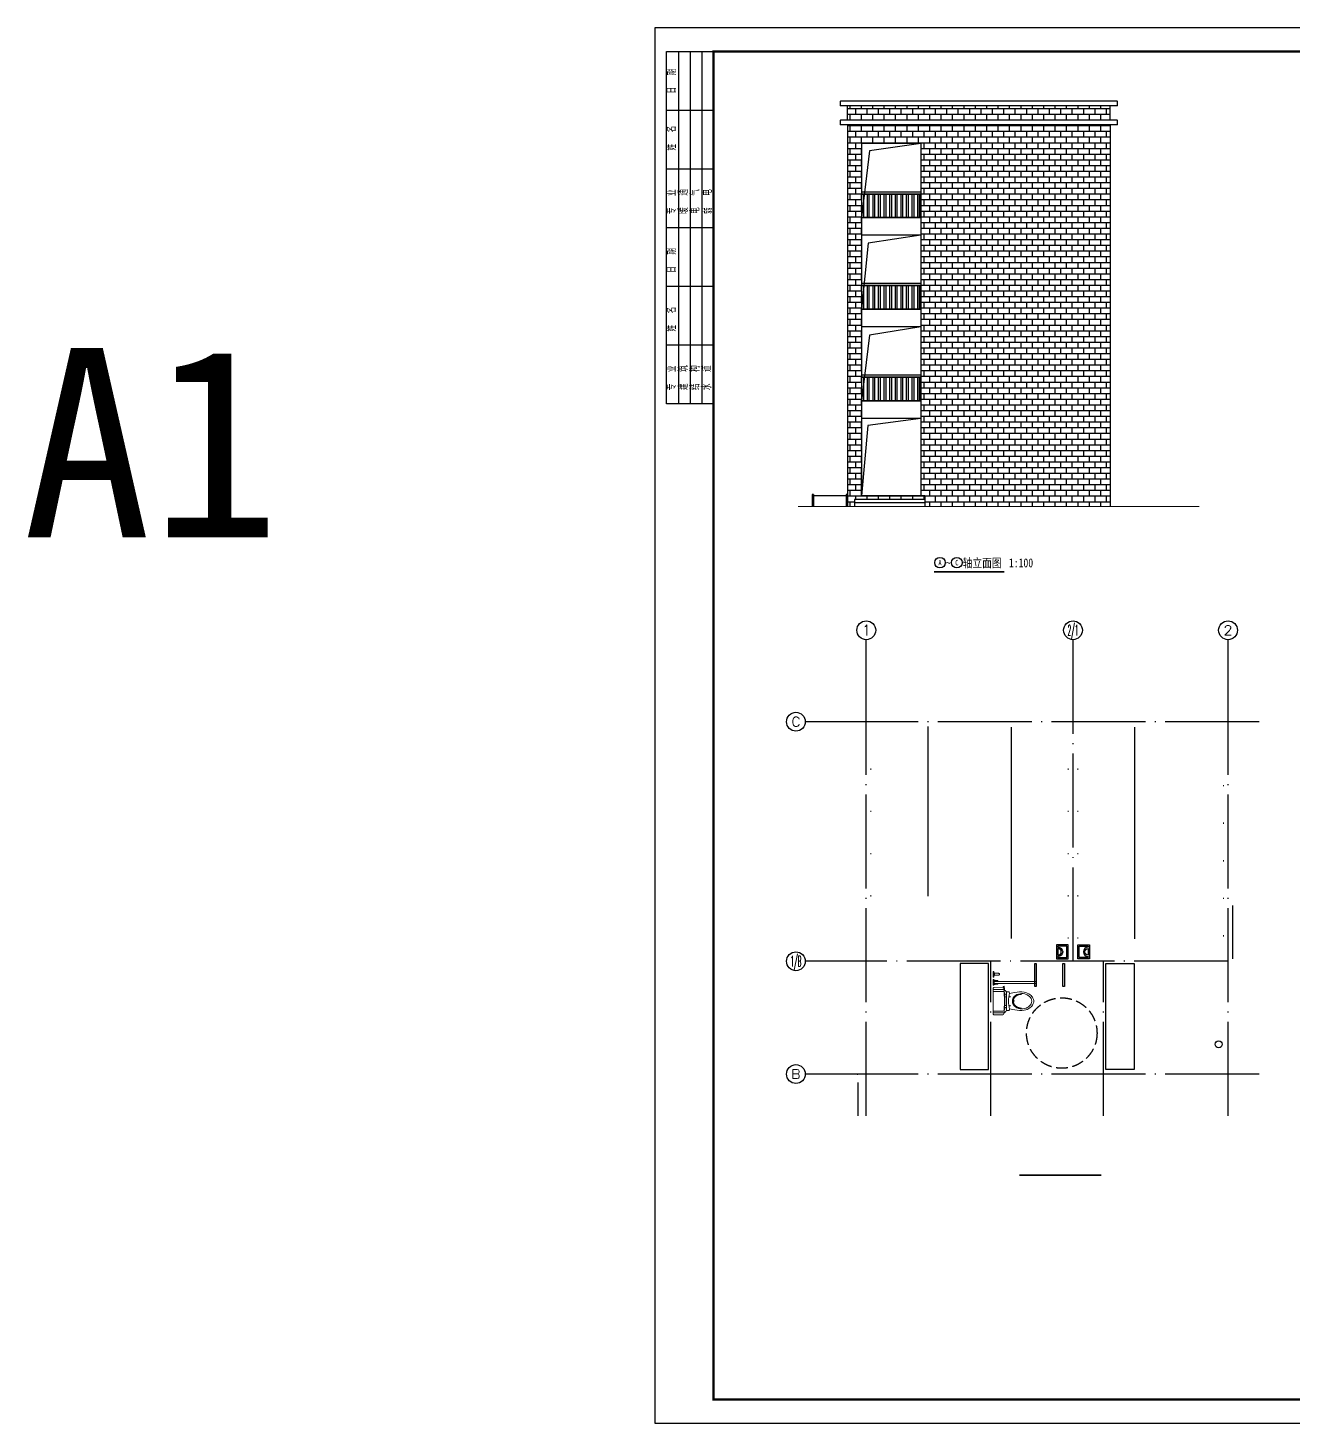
# Model space of a CAD drawing. Extents: x 28773 to 175644, y 7355 to 486294.
# Drawn here: x 43852 to 97714, y 7355 to 66755 of the extents above; entities that cross this region are included whole.
import ezdxf
from ezdxf.enums import TextEntityAlignment as Align

# ---------------------------------------------------------------- set-up
doc = ezdxf.new("R2010")
doc.units = 0
doc.header["$LTSCALE"] = 1000
doc.header["$MEASUREMENT"] = 0
doc.linetypes.add('DASH', pattern=[0.35, 0.25, -0.1])
doc.linetypes.add('DOTE', pattern=[2.42, 2, -0.2, 0.02, -0.2])
for name, color, linetype in [('AXIS', 3, 'Continuous'), ('AXIS_TEXT', 7, 'Continuous'), ('DIM_SYMB', 3, 'Continuous'), ('DOTE', 1, 'DOTE'), ('LVTRY', 6, 'Continuous'), ('PUB_TEXT', 7, 'Continuous'), ('STAIR', 3, 'Continuous'), ('TWT_TITLE', 7, 'Continuous'), ('WALL', 2, 'Continuous'), ('布置', 165, 'Continuous')]:
    doc.layers.add(name, color=color, linetype=linetype)
doc.layers.add('hatch', color=8, linetype='Continuous', lineweight=13)
doc.styles.add('-宋体', font='', dxfattribs={"width": 0.8})
doc.styles.add('_TCH_AXIS', font='complex_.ttf', dxfattribs={"bigfont": 'GBCBIG'})
doc.styles.add('_TCH_DYN', font='')
doc.styles.add('COMPLEX', font='COMPLEX')
doc.styles.get("Standard").update_dxf_attribs({"font": 'gbenor.shx', "bigfont": 'gbcbig.shx'})
doc.styles.get('-宋体').set_extended_font_data('SimSun')
doc.styles.get('_TCH_DYN').set_extended_font_data('SimSun')

# ---------------------------------------------------------------- blocks, each defined once
blk = doc.blocks.new('$titleblk$00000094')
for p, q in [((-150, 20), (0, 20)), ((-150, 0), (-150, 20)), ((-125, 20), (-125, 0)), ((-100, 20), (-100, 0)), ((-75, 20), (-75, 0)), ((-50, 20), (-50, 0)), ((-25, 20), (-25, 0)), ((0, 20), (0, 0)), ((0, 15), (-150, 15)), ((0, 10), (-150, 10)), ((0, 5), (-150, 5))]:
    blk.add_line(p, q)
at = {"width": 0.8}
for s, p in [(' 专   业', (-145.93, 16)), (' 姓   名', (-120.93, 16)), (' 日   期', (-95.93, 16)), (' 专   业', (-70.93, 16)), (' 姓   名', (-43.85, 16)), (' 日   期', (-19.57, 16)), ('建   筑', (-144.19, 11)), ('暖   通', (-69.19, 11)), ('结   构', (-144.19, 6)), ('电   气', (-69.19, 6)), ('水   道', (-144.19, 1)), ('弱   电', (-69.19, 0.73))]:
    blk.add_text(s, height=3.5, rotation=0, dxfattribs=at).set_placement(p)
blk = doc.blocks.new('$plan$00000391')
for p, q in [((-349, 95), (-372, 95)), ((-360, 84), (-360, 106)), ((0, 249), (-172, 249)), ((-349, -95), (-372, -95)), ((-360, -84), (-360, -106)), ((-921, -400), (-921, -400)), ((-19, -380), (-901, -380)), ((-901, -420), (-19, -420)), ((-28, -555), (-13, -539)), ((-19, -420), (-19, -380)), ((-13, -610), (-28, -595))]:
    blk.add_line(p, q)
at = {"lineweight": 13}
blk.add_line((-246, 94), (-246, -94), dxfattribs=at)
for points in [[(-344, 161), (-459, 185, 0.088113), (-657, 194, 0.124068), (-791, 135, 0.086475), (-848, 68, 0.130408), (-865, 0, 0.130408), (-848, -68, 0.086475), (-791, -135, 0.124068), (-657, -194, 0.088113), (-459, -185), (-344, -161)], [(-232, 245, 0.32142), (-286, 169), (-286, -169, 0.300027), (-237, -242)], [(-172, 249), (-217, 249), (-206, 249, 0.081902), (-232, 245)], [(-237, -242, 0.019656), (-232, -245)], [(-232, -245, 0.081906), (-206, -249), (0, -249)]]:
    blk.add_lwpolyline(points, format="xyb")
for points in [[(-823, 0, -0.221073), (-777, 100, -0.102493), (-672, 156, -0.121565), (-540, 153, -0.187395), (-429, 71, -0.126952), (-411, 0, -0.126952), (-429, -71, -0.187395), (-540, -153, -0.121565), (-672, -156, -0.102493), (-777, -100, -0.221073)], [(-286, -199), (-286, 199), (-323, 199, 0.472458), (-346, 172, -0.097656), (-346, -172, 0.472458), (-323, -199)], [(0, -268), (0, 268, 0.421203), (-23, 291), (-208, 287, 0.384529), (-230, 266, 0.020097), (-240, 0, 0.020097), (-230, -266, 0.384529), (-208, -287), (-23, -291, 0.421203)], [(-137, -575), (-137, -575, 0.414214), (-117, -595), (-28, -595), (-28, -555), (-117, -555, 0.414214)]]:
    blk.add_lwpolyline(points, format="xyb", close=True)
for points in [[(-606, 146, -0.134007), (-498, 113, -0.213245), (-436, 29, 0.668461), (-420, 32, 0.205105), (-491, 125, 0.136377), (-606, 157)], [(-447, -6), (-441, -18, 0.801198), (-437, -19, 0.05862), (-435, 0, 0.05862), (-437, 19, 0.801198), (-441, 18), (-447, 6)], [(-232, 199, 0.216674), (-246, 169), (-246, 137)], [(-235, 197, -0.203745), (-206, 209), (0, 209)], [(-606, -157, 0.136377), (-491, -125, 0.205105), (-420, -32, 0.668461), (-436, -29, -0.213245), (-498, -113, -0.134007), (-606, -146)], [(-246, -137), (-246, -169, 0.194092), (-235, -197)], [(-235, -197, 0.203745), (-206, -209), (0, -209)]]:
    blk.add_lwpolyline(points, format="xyb", dxfattribs=at)
for points in [[(-286, 94), (-242, 94), (-242, 137), (-286, 137)], [(-286, -94), (-242, -94), (-242, -137), (-286, -137)], [(-103, -376), (-13, -376), (-13, -362), (-103, -362)], [(-103, -425), (-13, -425), (-13, -439), (-103, -439)], [(-43, -362), (-30, -362), (-30, -355), (-43, -355)], [(-43, -439), (-30, -439), (-30, -446), (-43, -446)], [(0, -340), (-13, -340), (-13, -460), (0, -460)], [(0, -512), (-13, -512), (-13, -632), (0, -632)]]:
    blk.add_lwpolyline(points, close=True)
blk.add_lwpolyline([(-233, -229), (-245, -264), (-238, -318), (-215, -315), (-220, -283)])
for start, end in [(90.0006, 180.0006), (179.9999, 270)]:
    blk.add_arc((-901, -400), 20, start, end)
blk = doc.blocks.new('364535463')
at = {"layer": '布置'}
blk.add_lwpolyline([(150, -250), (150, 0), (-150, 0), (-150, -250)], close=True, dxfattribs=at)
blk.add_lwpolyline([(100, -220), (120, -220), (120, -30), (-120, -30), (-120, -220), (-100, -220, -1)], format="xyb", close=True, dxfattribs=at)
blk.add_lwpolyline([(-70, -220), (70, -220)], dxfattribs=at)
blk.add_arc((0, -220), 70, 0, 180, dxfattribs=at)
blk = doc.blocks.new('_AXISO')
blk.add_circle((0, 0), 0.5)
at = {"layer": 'AXIS_TEXT', "style": 'COMPLEX', "width": 1.041667}
blk.add_attdef('A', text='', height=0.56, dxfattribs=at).set_placement((-0.25, -0.28), (0.25, -0.28), align=Align.FIT)
blk = doc.blocks.new('aedaq')
at = {"elevation": 0}
for points in [[(42506, 32905), (42506, 29292)], [(44281, 32892), (44281, 28393)], [(46906, 32892), (46906, 28380)], [(41014, 25325), (41014, 24616)]]:
    blk.add_lwpolyline(points, dxfattribs=at)
for points in [[(44778, 27855), (44810, 27855), (44810, 27369), (44778, 27369)], [(45378, 27855), (45410, 27855), (45410, 27369), (45378, 27369)]]:
    blk.add_lwpolyline(points, close=True, dxfattribs=at)
at = {"color": 2, "elevation": 0}
blk.add_lwpolyline([(40999, 25505), (41014, 25505)], dxfattribs=at)
at = {"linetype": 'DASH'}
blk.add_circle((45355, 26377, 0), 750, dxfattribs=at)
at = {"color": 5}
blk.add_circle((48694, 26139, 0), 75, dxfattribs=at)
at = {"layer": 'AXIS'}
for p, q in [((41194, 33522, 0), (41194, 34751, 0)), ((45594, 33522, 0), (45594, 34751, 0)), ((48894, 33522, 0), (48894, 34751, 0)), ((40901, 33005, 0), (39896, 33005, 0)), ((40901, 27905, 0), (39896, 27905, 0)), ((40901, 25505, 0), (39896, 25505, 0))]:
    blk.add_line(p, q, dxfattribs=at)
at = {"layer": 'DOTE'}
for p, q in [((41194, 24616, 0), (41194, 34105, 0)), ((45594, 27905, 0), (45594, 34105, 0)), ((48894, 24616, 0), (48894, 34105, 0)), ((49556, 33005, 0), (40599, 33005, 0)), ((49556, 33005, 0), (40599, 33005, 0)), ((49556, 33005, 0), (40599, 33005, 0)), ((49556, 33005, 0), (40599, 33005, 0)), ((48894, 27905, 0), (40599, 27905, 0)), ((43844, 24616, 0), (43844, 27905, 0)), ((46244, 24616, 0), (46244, 27905, 0)), ((49556, 25505, 0), (40599, 25505, 0))]:
    blk.add_line(p, q, dxfattribs=at)
at = {"layer": 'hatch'}
for p, q in [((41294, 32006, 0), (41294, 31981, 0)), ((45494, 31981, 0), (45494, 32006, 0)), ((45694, 32006, 0), (45694, 31981, 0)), ((48794, 31630, 0), (48794, 31655, 0)), ((41294, 31108, 0), (41294, 31083, 0)), ((45494, 31083, 0), (45494, 31108, 0)), ((45694, 31108, 0), (45694, 31083, 0)), ((48794, 30831, 0), (48794, 30856, 0)), ((41294, 30209, 0), (41294, 30184, 0)), ((45494, 30184, 0), (45494, 30209, 0)), ((45694, 30209, 0), (45694, 30184, 0)), ((48794, 30032, 0), (48794, 30057, 0)), ((41294, 29311, 0), (41294, 29286, 0)), ((45494, 29286, 0), (45494, 29311, 0)), ((45694, 29311, 0), (45694, 29286, 0)), ((48794, 29232, 0), (48794, 29257, 0)), ((45494, 28387, 0), (45494, 28412, 0)), ((45694, 28412, 0), (45694, 28387, 0)), ((48794, 28433, 0), (48794, 28458, 0))]:
    blk.add_line(p, q, dxfattribs=at)
at = {"layer": 'LVTRY', "elevation": 0}
for points in [[(43794, 25605), (43794, 27855), (43194, 27855), (43194, 25605)], [(46294, 25605), (46294, 27855), (46894, 27855), (46894, 25605)]]:
    blk.add_lwpolyline(points, close=True, dxfattribs=at)
at = {"layer": 'STAIR'}
blk.add_line((48994, 27955, 0), (48994, 29095, 0), dxfattribs=at)
at = {"rotation": 270}
blk.add_blockref('364535463', (45494, 28105), dxfattribs=at)
at = {"xscale": -1, "rotation": 90}
blk.add_blockref('364535463', (45694, 28105), dxfattribs=at)
at = {"layer": 'AXIS'}
ref = blk.add_blockref('_AXISO', (41194, 34951, 0), dxfattribs=dict(at, xscale=400, yscale=400, zscale=400))
ref.add_attrib('A', '1', dxfattribs={"layer": 'AXIS_TEXT', "height": 228, "style": '_TCH_AXIS', "width": 0.985266}).set_placement((41113, 34837, 0), (41275, 34837, 0), align=Align.FIT)
ref = blk.add_blockref('_AXISO', (45594, 34951, 0), dxfattribs=dict(at, xscale=400, yscale=400, zscale=400))
ref.add_attrib('A', '2/1', dxfattribs={"layer": 'AXIS_TEXT', "height": 226.3, "style": '_TCH_AXIS', "width": 0.367591}).set_placement((45481, 34838, 0), (45707, 34838, 0), align=Align.FIT)
ref = blk.add_blockref('_AXISO', (48894, 34951, 0), dxfattribs=dict(at, xscale=400, yscale=400, zscale=400))
ref.add_attrib('A', '2', dxfattribs={"layer": 'AXIS_TEXT', "height": 203, "style": '_TCH_AXIS'}).set_placement((48797, 34850, 0), (48990, 34850, 0), align=Align.FIT)
ref = blk.add_blockref('_AXISO', (39696, 33005, 0), dxfattribs=dict(at, xscale=400, yscale=400, zscale=400))
ref.add_attrib('A', 'C', dxfattribs={"layer": 'AXIS_TEXT', "height": 203, "style": '_TCH_AXIS', "width": 0.948212}).set_placement((39600, 32903, 0), (39792, 32903, 0), align=Align.FIT)
ref = blk.add_blockref('_AXISO', (39696, 27905, 0), dxfattribs=dict(at, xscale=400, yscale=400, zscale=400))
ref.add_attrib('A', '1/B', dxfattribs={"layer": 'AXIS_TEXT', "height": 226.3, "style": '_TCH_AXIS', "width": 0.35536}).set_placement((39583, 27792, 0), (39809, 27792, 0), align=Align.FIT)
ref = blk.add_blockref('_AXISO', (39696, 25505, 0), dxfattribs=dict(at, xscale=400, yscale=400, zscale=400))
ref.add_attrib('A', 'B', dxfattribs={"layer": 'AXIS_TEXT', "height": 193, "style": '_TCH_AXIS'}).set_placement((39595, 25408, 0), (39797, 25408, 0), align=Align.FIT)
at = {"layer": 'hatch', "xscale": -1, "yscale": -1}
blk.add_blockref('$plan$00000391', (43894, 27055, 0), dxfattribs=at)

msp = doc.modelspace()

# ---------------------------------------------------------------- hatches: boundary and pattern name
h = msp.add_hatch()
h.set_pattern_fill('AR-B816', color=253, scale=200)
h.set_pattern_definition([(0, (0, 0), (0, 242.6208), []), (90, (0, 0), (-242.6208, 242.6208), [242.6208, -242.6208])])
h.paths.add_polyline_path([(89921, 62632), (78741, 62632), (78741, 46382), (79041, 46382), (79041, 46682), (82041, 46682), (82041, 46832), (79341, 46832), (79341, 48032), (79341, 61832), (81865, 61832), (81865, 46832), (82041, 46832), (82041, 46382), (89921, 46382)])
h.paths.add_polyline_path([(89921, 62832), (89921, 63432), (78741, 63432), (78741, 62832)])
at = {"layer": 'WALL', "ltscale": 10}
h = msp.add_hatch(dxfattribs=at)
h.set_pattern_fill('ANSI32', color=5, scale=50, angle=45, style=0)
h.set_pattern_definition([(90, (11229161.3, 10231473.48), (238.125, 1e-14), []), (90, (11229081.93, 10231552.85), (238.125, 1e-14), [])])
h.paths.add_polyline_path([(79341, 59682), (79341, 58682), (81865, 58682), (81865, 59682)])
h = msp.add_hatch(dxfattribs=at)
h.set_pattern_fill('ANSI32', color=5, scale=50, angle=45, style=0)
h.set_pattern_definition([(90, (11229161.3, 10227573.48), (238.125, 1e-14), []), (90, (11229081.93, 10227652.85), (238.125, 1e-14), [])])
h.paths.add_polyline_path([(79341, 55782), (79341, 54782), (81865, 54782), (81865, 55782)])
h = msp.add_hatch(dxfattribs=at)
h.set_pattern_fill('ANSI32', color=5, scale=50, angle=45, style=0)
h.set_pattern_definition([(90, (11229161.3, 10223673.48), (238.125, 1e-14), []), (90, (11229081.93, 10223752.85), (238.125, 1e-14), [])])
h.paths.add_polyline_path([(79341, 51882), (79341, 50882), (81865, 50882), (81865, 51882)])

# ---------------------------------------------------------------- linework, layer by layer
at = {"const_width": 40}
msp.add_lwpolyline([(89921, 46382), (89921, 62632), (90221, 62632), (90221, 62832), (89921, 62832), (89921, 63432), (90221, 63432), (90221, 63632), (78441, 63632), (78441, 63432), (78741, 63432), (78741, 62832), (78441, 62832), (78441, 62632), (78741, 62632), (78741, 46382)], dxfattribs=at)
for points in [[(77241, 46892), (77241, 46382)], [(77301, 46892), (77241, 46892)], [(77301, 46892), (77301, 46382)], [(78681, 46832), (77301, 46832)], [(78681, 46892), (78681, 46382)], [(78741, 46892), (78681, 46892)]]:
    msp.add_lwpolyline(points)
at = {"layer": 'DIM_SYMB', "color": 3, "const_width": 70}
for points in [[(82431, 43592), (85414, 43592)], [(86064, 17913), (89555, 17913)]]:
    msp.add_lwpolyline(points, dxfattribs=at)
at = {"layer": 'PUB_TEXT', "color": 3}
for centre in [(82681, 43989), (83397, 43989)]:
    msp.add_circle(centre, 225, dxfattribs=at)
at = {"layer": 'TWT_TITLE'}
msp.add_lwpolyline([(70544, 7355), (154644, 7355), (154644, 66755), (70544, 66755)], close=True, dxfattribs=at)
at = {"layer": 'TWT_TITLE', "const_width": 100}
msp.add_lwpolyline([(73044, 8355), (153644, 8355), (153644, 65755), (73044, 65755)], close=True, dxfattribs=at)
at = {"layer": 'WALL', "ltscale": 10}
for p, q in [((89921, 63632), (78441, 63632)), ((89921, 63632), (78441, 63632)), ((90221, 63632), (78441, 63632)), ((78441, 63432), (78441, 63632)), ((90221, 63632), (90221, 63432)), ((90221, 63432), (78441, 63432)), ((78741, 62832), (78741, 63432)), ((89921, 62832), (89921, 63432)), ((90221, 62832), (78441, 62832)), ((78441, 62632), (78441, 62832)), ((90221, 62632), (78441, 62632)), ((78741, 62632), (78741, 46382)), ((90221, 62832), (89921, 62832)), ((89921, 62632), (89921, 46382)), ((90221, 62832), (90221, 62632)), ((81865, 61832), (79341, 61832)), ((79341, 61832), (79341, 46832)), ((81865, 61832), (81865, 46832)), ((81865, 58682), (79341, 58682)), ((81865, 54782), (79341, 54782)), ((81865, 50882), (79341, 50882)), ((79341, 46832), (79341, 48032)), ((82041, 46682), (79041, 46682)), ((82041, 46532), (79041, 46532)), ((82041, 46832), (79341, 46832))]:
    msp.add_line(p, q, dxfattribs=at)
at = {"layer": 'WALL', "color": 5, "ltscale": 10}
for p, q in [((79341, 59782), (81865, 59782)), ((79341, 59682), (81865, 59682)), ((81865, 58682), (79341, 58682)), ((81865, 57932), (79341, 57932)), ((79341, 55882), (81865, 55882)), ((79341, 55782), (81865, 55782)), ((81865, 54782), (79341, 54782)), ((81865, 54032), (79341, 54032)), ((79341, 51982), (81865, 51982)), ((79341, 51882), (81865, 51882)), ((81865, 50882), (79341, 50882)), ((81865, 50132), (79341, 50132))]:
    msp.add_line(p, q, dxfattribs=at)
at = {"layer": 'WALL', "ltscale": 10}
for points in [[(81865, 61832), (79675, 61527), (79341, 58682)], [(81865, 57932), (79628, 57588), (79341, 54782)], [(81865, 54032), (79684, 53676), (79341, 50882)], [(81865, 50132), (79609, 49830), (79341, 46832)], [(79041, 46682), (79041, 46382)], [(82041, 46832), (82041, 46382)]]:
    msp.add_lwpolyline(points, dxfattribs=at)
at = {"layer": 'WALL', "color": 5, "ltscale": 10}
for points in [[(81865, 59682), (79341, 59682), (79341, 58682), (81865, 58682)], [(81865, 55782), (79341, 55782), (79341, 54782), (81865, 54782)], [(81865, 51882), (79341, 51882), (79341, 50882), (81865, 50882)]]:
    msp.add_lwpolyline(points, close=True, dxfattribs=at)
at = {"layer": 'WALL', "ltscale": 10, "const_width": 40}
msp.add_lwpolyline([(93724, 46382), (76630, 46382)], dxfattribs=at)

# ---------------------------------------------------------------- block references
at = {"xscale": 2, "yscale": 2, "zscale": 2}
msp.add_blockref('aedaq', (-2844, -28794, 0), dxfattribs=at)
at = {"layer": 'TWT_TITLE', "xscale": 100, "yscale": 100, "zscale": 100, "rotation": 90}
msp.add_blockref('$titleblk$00000094', (73044, 65755), dxfattribs=at)

# ---------------------------------------------------------------- texts
at = {"layer": 'PUB_TEXT', "style": '_TCH_DYN'}
msp.add_text('A1', height=8056.1, dxfattribs=at).set_placement((43622, 45065))
at = {"layer": 'PUB_TEXT', "color": 3, "style": '-宋体'}
for s, width, p, p2 in [('A', 1.022727, (82613, 43872), (82749, 43872)), ('C', 1.028571, (83329, 43872), (83465, 43872))]:
    msp.add_text(s, height=233, dxfattribs=dict(at, width=width)).set_placement(p, p2, align=Align.FIT)
at = {"layer": 'PUB_TEXT', "color": 3, "style": '-宋体', "width": 0.8}
for s, height, p in [('~', 380, (82931, 43789)), ('轴立面图', 379.7, (83647, 43789)), ('1:100', 379.7, (85614, 43789))]:
    msp.add_text(s, height=height, dxfattribs=at).set_placement(p)

doc.saveas('drawing.dxf')
